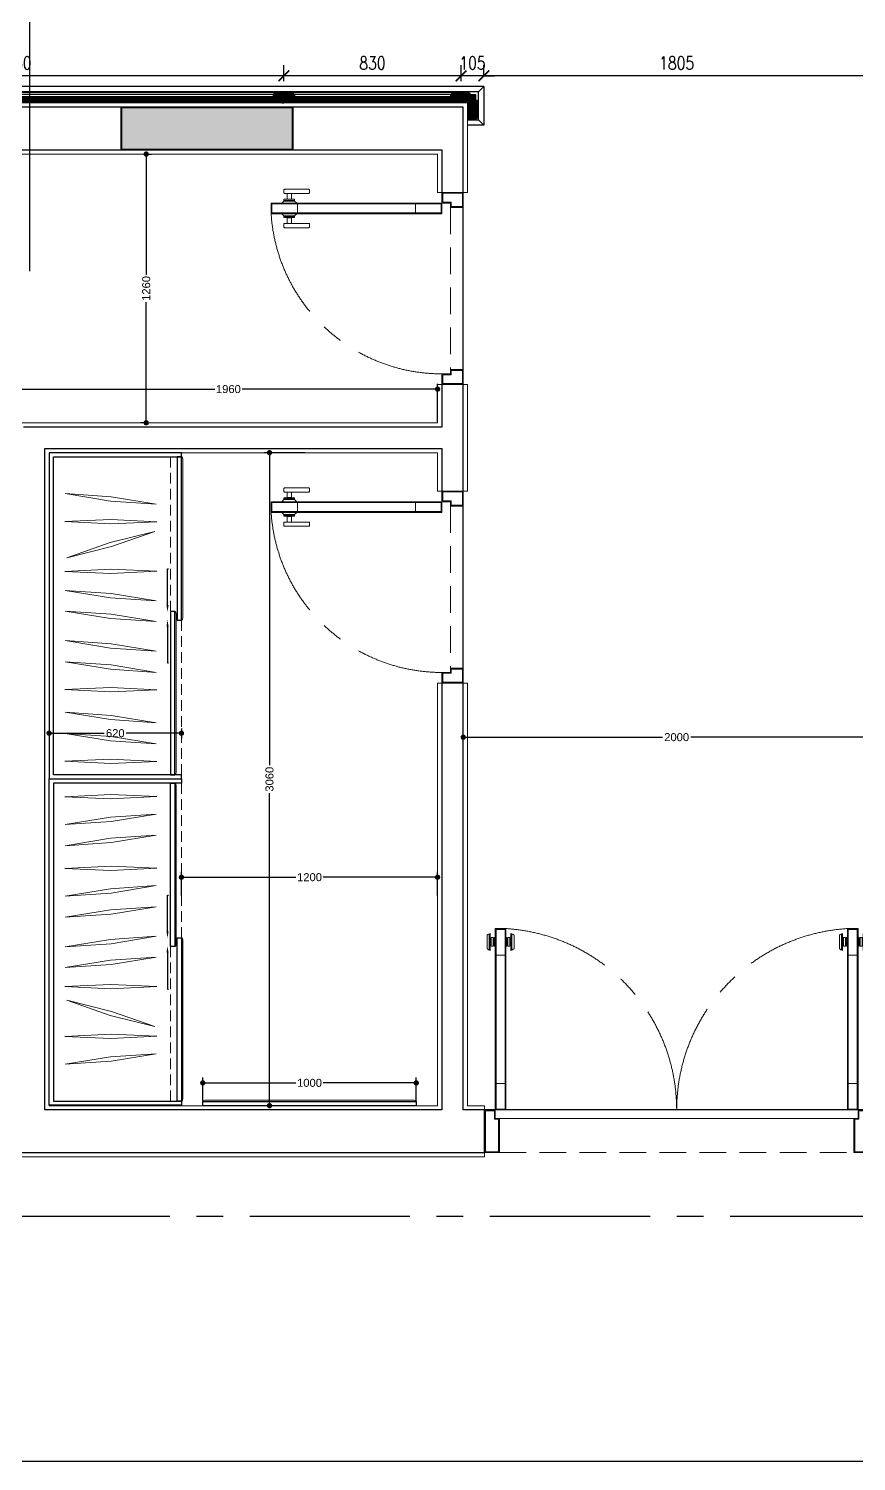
# Model space of a CAD drawing. Header units: inches. Extents: x -12478 to 399182, y -16583 to 525552.
# Drawn here: x 52379 to 56256, y 3 to 6717 of the extents above; entities that cross this region are included whole.
import ezdxf
from ezdxf import colors
from ezdxf.entities.mleader import LeaderData, LeaderLine
from ezdxf.math import Vec2, Vec3

# ---------------------------------------------------------------- set-up
doc = ezdxf.new("R2010")
doc.units = ezdxf.units.IN
doc.header["$LTSCALE"] = 1000
doc.header["$MEASUREMENT"] = 0
for name, pattern in [('ACAD_ISO04W100', [30, 24, -3, 0, -3]), ('CENTER', [2, 1.25, -0.25, 0.25, -0.25]), ('HIDDEN', [0.375, 0.25, -0.125]), ('HIDDEN2', [0.1875, 0.125, -0.0625]), ('XREF-V2-GF_COLS$0$XREF-V-COLS-GF$0$CENTER2', [1.125, 0.75, -0.125, 0.125, -0.125])]:
    doc.linetypes.add(name, pattern=pattern)
for name, color, linetype in [('8', 8, 'Continuous'), ('A-DIM', 9, 'Continuous'), ('A-WALL', 7, 'Continuous'), ('Layer1', 1, 'Continuous'), ('WOOD 01', 34, 'Continuous')]:
    doc.layers.add(name, color=color, linetype=linetype)
for name, color, linetype, lineweight in [('A-DOOR', 134, 'Continuous', 18), ('A-WALL-TILE', 8, 'Continuous', 9), ('Built-in', 253, 'HIDDEN', 0), ('CQ Furniture', 190, 'Continuous', 0), ('Glass-Mirror', 4, 'Continuous', 0), ('Sanitaire', 253, 'Continuous', 0), ('Wood treillis', 111, 'Continuous', 0), ('WOOD-HID', 8, 'HIDDEN', 18), ('XREF-V2-GF_COLS$0$A-COLS', 5, 'Continuous', 40), ('XREF-V2-GF_COLS$0$A-COLS-PATT', 252, 'Continuous', 20)]:
    doc.layers.add(name, color=color, linetype=linetype, lineweight=lineweight)
doc.layers.add('Stone-GRG', color=7, linetype='Continuous', lineweight=0, true_color=0xfff2cc)
doc.styles.get("Standard").update_dxf_attribs({"font": 'arial.ttf'})
doc.styles.add('ZZ-Dim All', font='romans.shx', dxfattribs={"width": 0.8})
doc.dimstyles.new('chester 25', dxfattribs={"dimscale": 0.25, "dimtxt": 150, "dimasz": 100, "dimexe": 100, "dimexo": 20, "dimgap": 40, "dimtad": 0, "dimdec": 0, "dimzin": 0, "dimdsep": 46, "dimtxsty": 'Standard', "dimblk": 'DOT', "dimcen": 100, "dimclrd": 1, "dimclre": 1, "dimclrt": 3, "dimadec": 0, "dimazin": 0, "dimtfac": 1, "dimtdec": 0, "dimtofl": 0, "dimtmove": 0, "dimatfit": 3, "dimfxl": 1, "dimtolj": 1, "dimtzin": 0, "dimlwd": -1, "dimarcsym": 0})
doc.dimstyles.new('DIM-100', dxfattribs={"dimscale": 50, "dimtxt": 1.25, "dimasz": 1, "dimexe": 1, "dimexo": 1, "dimgap": 0.6, "dimtad": 1, "dimdec": 0, "dimrnd": 5, "dimdsep": 46, "dimtxsty": 'ZZ-Dim All', "dimblk1": 'ARCHTICK', "dimblk2": 'ARCHTICK', "dimsah": 1, "dimcen": 1, "dimdle": 1, "dimclrd": 256, "dimclre": 8, "dimclrt": 256, "dimazin": 2, "dimtfac": 1, "dimtdec": 0, "dimtix": 1, "dimtmove": 2, "dimatfit": 2, "dimfxl": 0.1, "dimtolj": 1, "dimtzin": 0, "dimlwd": -1, "dimlwe": -1, "dimarcsym": 0})

# ---------------------------------------------------------------- blocks, each defined once
blk = doc.blocks.new('*U117')
for p, q in [((-873, 1027.5), (-873, 947.5)), ((-869, 1007.5), (-859, 1007.5)), ((-869, 1007.5), (-869, 967.5)), ((-859, 1007.5), (-859, 967.5)), ((-855, 1007.5), (-850, 1007.5)), ((-855, 1007.5), (-855, 967.5)), ((-800, 1050), (-850, 1050)), ((-850, 1050), (-800, 1050)), ((-850, 200), (-850, 1050)), ((-804, 1046), (-846, 1046)), ((-846, 204), (-846, 1046)), ((-804, 1046), (-804, 204)), ((-800, 1050), (-800, 200)), ((-795, 1007.5), (-800, 1007.5)), ((-795, 1007.5), (-795, 967.5)), ((-781, 1007.5), (-791, 1007.5)), ((-791, 1007.5), (-791, 967.5)), ((-781, 1007.5), (-781, 967.5)), ((-777, 1027.5), (-777, 947.5)), ((777, 1027.5), (777, 947.5)), ((781, 1007.5), (781, 967.5)), ((781, 1007.5), (791, 1007.5)), ((791, 1007.5), (791, 967.5)), ((795, 1007.5), (795, 967.5)), ((795, 1007.5), (800, 1007.5)), ((800, 1050), (800, 200)), ((850, 1050), (800, 1050)), ((800, 1050), (850, 1050)), ((804, 1046), (804, 204)), ((804, 1046), (846, 1046)), ((846, 204), (846, 1046)), ((850, 200), (850, 1050)), ((855, 1007.5), (850, 1007.5)), ((855, 1007.5), (855, 967.5)), ((869, 1007.5), (859, 1007.5)), ((859, 1007.5), (859, 967.5)), ((869, 1007.5), (869, 967.5)), ((873, 1027.5), (873, 947.5)), ((-869, 967.5), (-859, 967.5)), ((-855, 967.5), (-850, 967.5)), ((-795, 967.5), (-800, 967.5)), ((-781, 967.5), (-791, 967.5)), ((781, 967.5), (791, 967.5)), ((795, 967.5), (800, 967.5)), ((855, 967.5), (850, 967.5)), ((869, 967.5), (859, 967.5)), ((-804, 926), (-846, 926)), ((804, 926), (846, 926)), ((-800, 200), (-850, 200)), ((800, 200), (850, 200))]:
    blk.add_line(p, q)
at = {"color": 253, "linetype": 'HIDDEN2'}
for p, q in [((-830, 160), (830, 160)), ((830, 0), (-830, 0))]:
    blk.add_line(p, q, dxfattribs=at)
for points in [[(-888, 1019.5), (-888, 955.5)], [(-878, 1025.7), (-878, 949.3)], [(-772, 1025.7), (-772, 949.3)], [(-762, 1019.5), (-762, 955.5)], [(762, 1019.5), (762, 955.5)], [(772, 1025.7), (772, 949.3)], [(878, 1025.7), (878, 949.3)], [(888, 1019.5), (888, 955.5)]]:
    blk.add_lwpolyline(points)
for points in [[(-873, 1027.5), (-873, 947.5, -2.191511)], [(-777, 1027.5), (-777, 947.5, 2.191511)], [(777, 1027.5), (777, 947.5, -2.191511)], [(873, 1027.5), (873, 947.5, 2.191511)]]:
    blk.add_lwpolyline(points, format="xyb")
at = {"flags": 128}
for points in [[(-846, 926), (-804, 926), (-804, 1046), (-846, 1046)], [(846, 926), (804, 926), (804, 1046), (846, 1046)], [(-846, 204), (-804, 204), (-804, 324), (-846, 324)], [(846, 204), (804, 204), (804, 324), (846, 324)]]:
    blk.add_lwpolyline(points, close=True, dxfattribs=at)
for points in [[(-900, 200), (-850, 200), (-850, 160), (-830, 160), (-830, 0), (-900, 0)], [(-896, 196), (-854, 196), (-854, 156), (-834, 156), (-834, 4), (-896, 4)], [(900, 200), (850, 200), (850, 160), (830, 160), (830, 0), (900, 0)], [(896, 196), (854, 196), (854, 156), (834, 156), (834, 4), (896, 4)]]:
    blk.add_lwpolyline(points, close=True)
for centre, start, end in [((-861.3, 987.5), 106.2602, 129.79182), ((-788.7, 987.5), 50.20818, 73.7398), ((788.7, 987.5), 106.2602, 129.79182), ((861.3, 987.5), 50.20818, 73.7398), ((-861.3, 987.5), 230.20818, 253.7398), ((-788.7, 987.5), 286.2602, 309.79182), ((788.7, 987.5), 230.20818, 253.7398), ((861.3, 987.5), 286.2602, 309.79182)]:
    blk.add_arc(centre, 41.7, start, end)
at = {"linetype": 'CENTER', "ltscale": 0.4}
for centre, start, end in [((-852.8, 198.8), 0.07766, 86.45093), ((852.8, 198.8), 93.54907, 179.92234)]:
    blk.add_arc(centre, 852.8, start, end, dxfattribs=at)
blk = doc.blocks.new('*U120')
for p, q in [((350, 1000), (350, 200)), ((400, 1000), (350, 1000)), ((350, 1000), (400, 1000)), ((354, 996), (354, 204)), ((354, 996), (396, 996)), ((396, 204), (396, 996)), ((400, 200), (400, 1000)), ((400, 1000), (400, 1000)), ((354, 876), (396, 876)), ((350, 200), (400, 200))]:
    blk.add_line(p, q)
at = {"color": 253, "linetype": 'HIDDEN2'}
for p, q in [((380, 160), (-380, 160)), ((-380, 100), (380, 100))]:
    blk.add_line(p, q, dxfattribs=at)
for points in [[(350, 950), (350, 880), (340, 890), (340, 940)], [(400, 950), (400, 880), (410, 890), (410, 940)], [(330.7, 925), (305, 925), (305, 905), (330.7, 905)], [(337, 940), (332, 940), (332, 890), (337, 890)], [(413, 940), (418, 940), (418, 890), (413, 890)], [(419.3, 925), (445, 925), (445, 905), (419.3, 905)], [(-450, 200), (-400, 200), (-400, 160), (-380, 160), (-380, 100), (-450, 100)], [(-446, 196), (-404, 196), (-404, 156), (-384, 156), (-384, 104), (-446, 104)], [(450, 200), (400, 200), (400, 160), (380, 160), (380, 100), (450, 100)], [(446, 196), (404, 196), (404, 156), (384, 156), (384, 104), (446, 104)]]:
    blk.add_lwpolyline(points, close=True)
at = {"flags": 128}
for points in [[(396, 876), (354, 876), (354, 996), (396, 996)], [(396, 204), (354, 204), (354, 324), (396, 324)]]:
    blk.add_lwpolyline(points, close=True, dxfattribs=at)
for points in [[(305, 936), (305, 824, -0.414214), (301, 820), (289, 820, -0.414214), (285, 824), (285, 936, -0.414214), (289, 940), (301, 940, -0.414214)], [(445, 936), (445, 824, 0.414214), (449, 820), (461, 820, 0.414214), (465, 824), (465, 936, 0.414214), (461, 940), (449, 940, 0.414214)]]:
    blk.add_lwpolyline(points, format="xyb", close=True)
at = {"linetype": 'CENTER', "ltscale": 0.4}
blk.add_arc((402.3, 199.4), 802.3, 93.7386, 179.9566, dxfattribs=at)
blk = doc.blocks.new('_Dot')
at = {"color": 0, "linetype": 'ByBlock', "lineweight": -2}
blk.add_line((-0.5, 0), (-1, 0), dxfattribs=at)
at = {"color": 0, "linetype": 'ByBlock', "const_width": 0.5}
blk.add_lwpolyline([(-0.25, 0, 1), (0.25, 0, 1)], format="xyb", close=True, dxfattribs=at)
blk = doc.blocks.new('*D398')
at = {"layer": '8', "color": 1, "lineweight": -2, "transparency": 16777216}
for p, q in [((53094.4, 2654.7), (53094.4, 2765.2)), ((54294.4, 2654.7), (54294.4, 2765.2))]:
    blk.add_line(p, q, dxfattribs=at)
at = {"layer": '8', "color": 1, "transparency": 16777216}
for p, q in [((53119.4, 2740.2), (53630.2, 2740.2)), ((54269.4, 2740.2), (53758.6, 2740.2))]:
    blk.add_line(p, q, dxfattribs=at)
at = {"layer": 'Defpoints', "color": 0, "transparency": 16777216}
for p in [(53094.4, 2740.2), (53094.4, 2649.7, 0), (54294.4, 2649.7, 0)]:
    blk.add_point(p, dxfattribs=at)
at = {"layer": '8', "color": 1, "transparency": 16777216, "xscale": 25, "yscale": 25, "zscale": 25, "rotation": 180}
blk.add_blockref('_Dot', (53094.4, 2740.2), dxfattribs=at)
at = {"layer": '8', "color": 1, "transparency": 16777216, "xscale": 25, "yscale": 25, "zscale": 25}
blk.add_blockref('_Dot', (54294.4, 2740.2), dxfattribs=at)
at = {"layer": '8', "color": 3, "transparency": 16777216, "insert": (53694.4, 2740.2), "char_height": 37.5, "attachment_point": 5}
blk.add_mtext('\\A1;1200', dxfattribs=at)
blk = doc.blocks.new('*D409')
at = {"layer": '8', "color": 1, "lineweight": -2, "transparency": 16777216}
for p, q in [((53672.5, 4729.9), (53482, 4729.9)), ((53672.5, 1669.5), (53482, 1669.5))]:
    blk.add_line(p, q, dxfattribs=at)
at = {"layer": '8', "color": 1, "transparency": 16777216}
for p, q in [((53507, 4704.9), (53507, 3265.6)), ((53507, 1694.5), (53507, 3133.8))]:
    blk.add_line(p, q, dxfattribs=at)
at = {"layer": 'Defpoints', "color": 0, "transparency": 16777216}
for p in [(53507, 4729.9), (53677.5, 4729.9, 0), (53677.5, 1669.5, 0)]:
    blk.add_point(p, dxfattribs=at)
at = {"layer": '8', "color": 1, "transparency": 16777216, "xscale": 25, "yscale": 25, "zscale": 25}
for p, rotation in [((53507, 4729.9), 90), ((53507, 1669.5), 270)]:
    blk.add_blockref('_Dot', p, dxfattribs=dict(at, rotation=rotation))
at = {"layer": '8', "color": 3, "transparency": 16777216, "insert": (53507, 3199.7), "char_height": 37.5, "attachment_point": 5, "rotation": 90}
blk.add_mtext('\\A1;3060', dxfattribs=at)
blk = doc.blocks.new('*D410')
at = {"layer": '8', "color": 1, "lineweight": -2, "transparency": 16777216}
for p, q in [((52934.4, 6129.5), (52954.4, 6129.5)), ((52924.4, 4869.9), (52904.4, 4869.9))]:
    blk.add_line(p, q, dxfattribs=at)
at = {"layer": '8', "color": 1, "transparency": 16777216}
for p, q in [((52929.4, 6104.5), (52929.4, 5563.9)), ((52929.4, 4894.9), (52929.4, 5435.5))]:
    blk.add_line(p, q, dxfattribs=at)
at = {"layer": 'Defpoints', "color": 0, "transparency": 16777216}
for p in [(52929.4, 6129.5, 0), (52929.4, 6129.5), (52929.4, 4869.9, 0)]:
    blk.add_point(p, dxfattribs=at)
at = {"layer": '8', "color": 1, "transparency": 16777216, "xscale": 25, "yscale": 25, "zscale": 25}
for p, rotation in [((52929.4, 6129.5), 90), ((52929.4, 4869.9), 270)]:
    blk.add_blockref('_Dot', p, dxfattribs=dict(at, rotation=rotation))
at = {"layer": '8', "color": 3, "transparency": 16777216, "insert": (52929.4, 5499.7), "char_height": 37.5, "attachment_point": 5, "rotation": 90}
blk.add_mtext('\\A1;1260', dxfattribs=at)
blk = doc.blocks.new('*D413')
at = {"layer": '8', "color": 1, "lineweight": -2, "transparency": 16777216}
for p, q in [((52334.4, 4874.9), (52334.4, 5052.9)), ((54294.4, 4874.9), (54294.4, 5052.9))]:
    blk.add_line(p, q, dxfattribs=at)
at = {"layer": '8', "color": 1, "transparency": 16777216}
for p, q in [((52359.4, 5027.9), (53250.3, 5027.9)), ((54269.4, 5027.9), (53378.6, 5027.9))]:
    blk.add_line(p, q, dxfattribs=at)
at = {"layer": 'Defpoints', "color": 0, "transparency": 16777216}
for p in [(54294.4, 5027.9), (52334.4, 4869.9, 0), (54294.4, 4869.9, 0)]:
    blk.add_point(p, dxfattribs=at)
at = {"layer": '8', "color": 1, "transparency": 16777216, "xscale": 25, "yscale": 25, "zscale": 25, "rotation": 180}
blk.add_blockref('_Dot', (52334.4, 5027.9), dxfattribs=at)
at = {"layer": '8', "color": 1, "transparency": 16777216, "xscale": 25, "yscale": 25, "zscale": 25}
blk.add_blockref('_Dot', (54294.4, 5027.9), dxfattribs=at)
at = {"layer": '8', "color": 3, "transparency": 16777216, "insert": (53314.4, 5027.9), "char_height": 37.5, "attachment_point": 5}
blk.add_mtext('\\A1;1960', dxfattribs=at)
blk = doc.blocks.new('*D399')
at = {"layer": '8', "color": 1, "lineweight": -2, "transparency": 16777216}
for p, q in [((54414.4, 3401.3), (54414.4, 3421.4)), ((56414.3, 3401.4), (56414.3, 3421.4))]:
    blk.add_line(p, q, dxfattribs=at)
at = {"layer": '8', "color": 1, "transparency": 16777216}
for p, q in [((54439.4, 3396.4), (55348.1, 3396.4)), ((56389.3, 3396.4), (55480.6, 3396.4))]:
    blk.add_line(p, q, dxfattribs=at)
at = {"layer": 'Defpoints', "color": 0, "transparency": 16777216}
for p in [(54414.4, 3396.3, 0), (56414.3, 3396.4, 0), (56414.3, 3396.4)]:
    blk.add_point(p, dxfattribs=at)
at = {"layer": '8', "color": 1, "transparency": 16777216, "xscale": 25, "yscale": 25, "zscale": 25, "rotation": 180}
blk.add_blockref('_Dot', (54414.4, 3396.4), dxfattribs=at)
at = {"layer": '8', "color": 1, "transparency": 16777216, "xscale": 25, "yscale": 25, "zscale": 25}
blk.add_blockref('_Dot', (56414.3, 3396.4), dxfattribs=at)
at = {"layer": '8', "color": 3, "transparency": 16777216, "insert": (55414.4, 3396.4), "char_height": 37.5, "attachment_point": 5}
blk.add_mtext('\\A1;2000', dxfattribs=at)
blk = doc.blocks.new('*D414')
at = {"layer": '8', "color": 1, "lineweight": -2, "transparency": 16777216}
for p, q in [((53194.4, 1694.5), (53194.4, 1801.3)), ((54194.4, 1694.5), (54194.4, 1801.3))]:
    blk.add_line(p, q, dxfattribs=at)
at = {"layer": '8', "color": 1, "transparency": 16777216}
for p, q in [((53219.4, 1776.3), (53630.2, 1776.3)), ((54169.4, 1776.3), (53758.6, 1776.3))]:
    blk.add_line(p, q, dxfattribs=at)
at = {"layer": 'Defpoints', "color": 0, "transparency": 16777216}
for p in [(53194.4, 1776.3), (53194.4, 1689.5, 0), (54194.4, 1689.5, 0)]:
    blk.add_point(p, dxfattribs=at)
at = {"layer": '8', "color": 1, "transparency": 16777216, "xscale": 25, "yscale": 25, "zscale": 25, "rotation": 180}
blk.add_blockref('_Dot', (53194.4, 1776.3), dxfattribs=at)
at = {"layer": '8', "color": 1, "transparency": 16777216, "xscale": 25, "yscale": 25, "zscale": 25}
blk.add_blockref('_Dot', (54194.4, 1776.3), dxfattribs=at)
at = {"layer": '8', "color": 3, "transparency": 16777216, "insert": (53694.4, 1776.3), "char_height": 37.5, "attachment_point": 5}
blk.add_mtext('\\A1;1000', dxfattribs=at)
blk = doc.blocks.new('*D415')
at = {"layer": '8', "color": 1, "lineweight": -2, "transparency": 16777216}
for p, q in [((52474.4, 3437.4), (52474.4, 3390.1)), ((53094.4, 3437.4), (53094.4, 3390.1))]:
    blk.add_line(p, q, dxfattribs=at)
at = {"layer": '8', "color": 1, "transparency": 16777216}
for p, q in [((52499.4, 3415.1), (52732.9, 3415.1)), ((53069.4, 3415.1), (52835.9, 3415.1))]:
    blk.add_line(p, q, dxfattribs=at)
at = {"layer": 'Defpoints', "color": 0, "transparency": 16777216}
for p in [(52474.4, 3442.4, 0), (53094.4, 3442.4, 0), (53094.4, 3415.1)]:
    blk.add_point(p, dxfattribs=at)
at = {"layer": '8', "color": 1, "transparency": 16777216, "xscale": 25, "yscale": 25, "zscale": 25, "rotation": 180}
blk.add_blockref('_Dot', (52474.4, 3415.1), dxfattribs=at)
at = {"layer": '8', "color": 1, "transparency": 16777216, "xscale": 25, "yscale": 25, "zscale": 25}
blk.add_blockref('_Dot', (53094.4, 3415.1), dxfattribs=at)
at = {"layer": '8', "color": 3, "transparency": 16777216, "insert": (52784.4, 3415.1), "char_height": 37.5, "attachment_point": 5}
blk.add_mtext('\\A1;620', dxfattribs=at)
blk = doc.blocks.new('A$Caa2408ac')
at = {"layer": 'Wood treillis', "color": 0, "lineweight": -2}
for p, q in [((5, 151.1), (0, 151.1)), ((0, 151.1), (0, 141.1)), ((0, 141.1), (40, 141.1)), ((87.5, 163.6), (12.5, 163.6)), ((12.5, 163.6), (12.5, 158.6)), ((40, 141.1), (40, 111.9)), ((87.5, 158.6), (87.5, 163.6)), ((100, 151.1), (95, 151.1)), ((119.3, 151.1), (100, 151.1)), ((100, 151.1), (100, 151.1)), ((119.3, 151.1), (119.3, 131.8)), ((40, 111.9), (80.1, 111.9)), ((80.1, 71.8), (80.1, 111.9)), ((109.3, 71.8), (80.1, 71.8)), ((109.3, 31.8), (109.3, 71.8)), ((119.3, 131.8), (119.3, 131.8)), ((119.3, 131.8), (119.3, 126.8)), ((126.8, 119.3), (131.8, 119.3)), ((131.8, 119.3), (131.8, 44.3)), ((119.3, 31.8), (109.3, 31.8)), ((119.3, 36.8), (119.3, 31.8)), ((131.8, 44.3), (126.8, 44.3))]:
    blk.add_line(p, q, dxfattribs=at)
for centre, start, end in [((12.5, 151.1), 90, 180), ((87.5, 151.1), 360, 90), ((119.3, 119.3), 360, 90), ((119.3, 44.3), 270, 0)]:
    blk.add_arc(centre, 7.5, start, end, dxfattribs=at)
blk = doc.blocks.new('_ARCHTICK')
at = {"color": 0, "linetype": 'ByBlock', "const_width": 0.15}
blk.add_lwpolyline([(-0.5, -0.5), (0.5, 0.5)], dxfattribs=at)
blk = doc.blocks.new('*D433')
at = {"layer": 'A-DIM', "color": 8, "linetype": 'HIDDEN2', "transparency": 16777216}
for p, q in [((54511.1, 6496.2), (54511.1, 6546.1)), ((56317.7, 6496.2), (56317.7, 6546.1))]:
    blk.add_line(p, q, dxfattribs=at)
at = {"layer": 'A-DIM', "transparency": 16777216}
blk.add_line((56367.7, 6496.1), (54461.1, 6496.1), dxfattribs=at)
at = {"layer": 'Defpoints', "color": 0, "transparency": 16777216}
for p in [(54511.1, 6496.1), (54511.1, 6446.2), (56317.7, 6446.2)]:
    blk.add_point(p, dxfattribs=at)
at = {"layer": 'A-DIM', "transparency": 16777216, "xscale": 50, "yscale": 50, "zscale": 50, "rotation": 180}
blk.add_blockref('_ARCHTICK', (54511.1, 6496.1), dxfattribs=at)
at = {"layer": 'A-DIM', "transparency": 16777216, "xscale": 50, "yscale": 50, "zscale": 50}
blk.add_blockref('_ARCHTICK', (56317.7, 6496.1), dxfattribs=at)
at = {"layer": 'A-DIM', "color": 3, "transparency": 16777216, "insert": (55414.4, 6556.1), "char_height": 60, "attachment_point": 5, "style": 'ZZ-Dim All'}
blk.add_mtext('\\A1;1805', dxfattribs=at)
blk = doc.blocks.new('*D434')
at = {"layer": 'A-DIM', "color": 8, "linetype": 'HIDDEN2', "transparency": 16777216}
for p, q in [((54404.2, 6471.2), (54404.2, 6546.1)), ((54511.1, 6496.2), (54511.1, 6546.1))]:
    blk.add_line(p, q, dxfattribs=at)
at = {"layer": 'A-DIM', "transparency": 16777216}
for p, q in [((54404.2, 6496.1), (54354.2, 6496.1)), ((54511.1, 6496.1), (54404.2, 6496.1)), ((54511.1, 6496.1), (54561.1, 6496.1))]:
    blk.add_line(p, q, dxfattribs=at)
at = {"layer": 'Defpoints', "color": 0, "transparency": 16777216}
for p in [(54404.2, 6496.1), (54511.1, 6446.2), (54404.2, 6421.2)]:
    blk.add_point(p, dxfattribs=at)
at = {"layer": 'A-DIM', "transparency": 16777216, "xscale": 50, "yscale": 50, "zscale": 50}
blk.add_blockref('_ARCHTICK', (54404.2, 6496.1), dxfattribs=at)
at = {"layer": 'A-DIM', "transparency": 16777216, "xscale": 50, "yscale": 50, "zscale": 50, "rotation": 180}
blk.add_blockref('_ARCHTICK', (54511.1, 6496.1), dxfattribs=at)
at = {"layer": 'A-DIM', "color": 3, "transparency": 16777216, "insert": (54457.7, 6556.1), "char_height": 60, "attachment_point": 5, "style": 'ZZ-Dim All'}
blk.add_mtext('\\A1;105', dxfattribs=at)
blk = doc.blocks.new('*D435')
at = {"layer": 'A-DIM', "color": 8, "linetype": 'HIDDEN2', "transparency": 16777216}
for p, q in [((53574.2, 6471.2), (53574.2, 6546.1)), ((54404.2, 6471.2), (54404.2, 6546.1))]:
    blk.add_line(p, q, dxfattribs=at)
at = {"layer": 'A-DIM', "transparency": 16777216}
blk.add_line((54454.2, 6496.1), (53524.2, 6496.1), dxfattribs=at)
at = {"layer": 'Defpoints', "color": 0, "transparency": 16777216}
for p in [(53574.2, 6496.1), (53574.2, 6421.2, 0), (54404.2, 6421.2)]:
    blk.add_point(p, dxfattribs=at)
at = {"layer": 'A-DIM', "transparency": 16777216, "xscale": 50, "yscale": 50, "zscale": 50, "rotation": 180}
blk.add_blockref('_ARCHTICK', (53574.2, 6496.1), dxfattribs=at)
at = {"layer": 'A-DIM', "transparency": 16777216, "xscale": 50, "yscale": 50, "zscale": 50}
blk.add_blockref('_ARCHTICK', (54404.2, 6496.1), dxfattribs=at)
at = {"layer": 'A-DIM', "color": 3, "transparency": 16777216, "insert": (53989.2, 6556.1), "char_height": 60, "attachment_point": 5, "style": 'ZZ-Dim All'}
blk.add_mtext('\\A1;830', dxfattribs=at)
blk = doc.blocks.new('*D436')
at = {"layer": 'A-DIM', "color": 8, "linetype": 'HIDDEN2', "transparency": 16777216}
for p, q in [((51045.9, 6471.2), (51045.9, 6546.1)), ((53574.2, 6471.2), (53574.2, 6546.1))]:
    blk.add_line(p, q, dxfattribs=at)
at = {"layer": 'A-DIM', "transparency": 16777216}
blk.add_line((53624.2, 6496.1), (50995.9, 6496.1), dxfattribs=at)
at = {"layer": 'Defpoints', "color": 0, "transparency": 16777216}
for p in [(51045.9, 6496.1), (51045.9, 6421.2), (53574.2, 6421.2, 0)]:
    blk.add_point(p, dxfattribs=at)
at = {"layer": 'A-DIM', "transparency": 16777216, "xscale": 50, "yscale": 50, "zscale": 50, "rotation": 180}
blk.add_blockref('_ARCHTICK', (51045.9, 6496.1), dxfattribs=at)
at = {"layer": 'A-DIM', "transparency": 16777216, "xscale": 50, "yscale": 50, "zscale": 50}
blk.add_blockref('_ARCHTICK', (53574.2, 6496.1), dxfattribs=at)
at = {"layer": 'A-DIM', "color": 3, "transparency": 16777216, "insert": (52310.1, 6556.1), "char_height": 60, "attachment_point": 5, "style": 'ZZ-Dim All'}
blk.add_mtext('\\A1;2530', dxfattribs=at)

msp = doc.modelspace()

# ---------------------------------------------------------------- hatches: boundary and pattern name
at = {"layer": 'Stone-GRG'}
h = msp.add_hatch(dxfattribs=at)
h.set_pattern_fill('ANSI31', color=253, scale=20)
h.set_pattern_definition([(45, (46791.7163, 0), (-1.76776695, 1.76776695), [])])
h.paths.add_polyline_path([(50141.1, 6679.8), (50136.1, 6679.8, 0.414214), (50128.6, 6687.3), (50128.6, 6692.3), (50128.6, 6704.8), (50123.6, 6704.8, 0.414214), (50116.1, 6712.3), (50116.1, 6717.3), (50089.3, 6717.3), (50089.3, 6636), (50118.6, 6636), (50118.6, 6592.3), (50128.6, 6592.3), (50128.6, 6597.3, 0.414214), (50136.1, 6604.8), (50141.1, 6604.8)])
h.paths.add_polyline_path([(50118.6, 6592.3), (50118.6, 6592.3), (50118.6, 6636), (50089.3, 6636), (50089.3, 6506), (50118.6, 6506)])
h.paths.add_polyline_path([(50128.6, 6446), (50128.6, 6451, 0.414214), (50136.1, 6458.5), (50141.1, 6458.5), (50141.1, 6533.5), (50136.1, 6533.5, 0.414214), (50128.6, 6541), (50128.6, 6546), (50118.6, 6546), (50118.6, 6506), (50089.3, 6506), (50089.4, 6369.5), (50225.9, 6369.5), (50225.9, 6398.7), (50265.9, 6398.7), (50265.9, 6408.7), (50260.9, 6408.7, 0.414214), (50253.4, 6416.2), (50253.4, 6421.2), (50178.4, 6421.2), (50178.4, 6416.2, 0.414214), (50170.9, 6408.7), (50165.9, 6408.7), (50128.6, 6408.7)])
h.paths.add_polyline_path([(51035.9, 6398.7), (50995.9, 6398.7), (50265.9, 6398.7), (50265.9, 6398.7), (50225.9, 6398.7), (50225.9, 6369.5), (51035.9, 6369.5)])
h.paths.add_polyline_path([(51083.4, 6416.2), (51083.4, 6421.2), (51008.4, 6421.2), (51008.4, 6416.2, 0.414214), (51000.9, 6408.7), (50995.9, 6408.7), (50995.9, 6398.7), (51035.9, 6398.7), (51035.9, 6369.5), (51055.9, 6369.5), (51055.9, 6398.7), (51095.9, 6398.7), (51095.9, 6408.7), (51090.9, 6408.7, 0.414214)])
h.paths.add_polyline_path([(53524.2, 6398.7), (51095.9, 6398.7), (51095.9, 6398.7), (51055.9, 6398.7), (51055.9, 6369.5), (53564.2, 6369.5), (53564.2, 6398.7)], flags=16)
h.paths.add_polyline_path([(53611.7, 6416.2), (53611.7, 6421.2), (53574.2, 6421.2), (51008.4, 6421.2), (51008.4, 6416.2, 0.414214), (51000.9, 6408.7), (50995.9, 6408.7), (50995.9, 6398.7), (51035.9, 6398.7), (51035.9, 6369.5), (53584.2, 6369.5), (53584.2, 6398.7), (53624.2, 6398.7), (53624.2, 6408.7), (53619.2, 6408.7, 0.414214)])
h.paths.add_polyline_path([(53564.2, 6398.7), (53564.2, 6369.5), (51055.9, 6369.5), (51055.9, 6398.7)], flags=16)
h.paths.add_polyline_path([(54394.2, 6398.7), (54354.2, 6398.7), (53584.2, 6398.7), (53584.2, 6369.5), (54394.2, 6369.5)])
h.paths.add_polyline_path([(53536.7, 6416.2), (53536.7, 6421.2), (51083.4, 6421.2), (51083.4, 6416.2, -0.414214), (51090.9, 6408.7), (51095.9, 6408.7), (51095.9, 6398.7), (53524.2, 6398.7), (53524.2, 6408.7), (53529.2, 6408.7, -0.414214)])
h.paths.add_polyline_path([(54473.6, 6408.7), (54454.2, 6408.7), (54449.2, 6408.7, 0.414214), (54441.7, 6416.2), (54441.7, 6421.2), (54366.7, 6421.2), (54366.7, 6416.2, 0.414214), (54359.2, 6408.7), (54354.2, 6408.7), (54354.2, 6398.7), (54394.2, 6398.7), (54394.2, 6369.5), (54434.3, 6369.5), (54434.3, 6349.5), (54486.1, 6349.5), (54486.1, 6376.9), (54481.1, 6376.9, 0.414214), (54473.6, 6384.4), (54473.6, 6389.4)])
h.paths.add_polyline_path([(54486.1, 6349.5), (54434.3, 6349.5), (54434.3, 6329.4), (54463.6, 6329.4), (54463.6, 6289.4), (54473.6, 6289.4), (54473.6, 6294.4, 0.414214), (54481.1, 6301.9), (54486.1, 6301.9)])
h = msp.add_hatch(dxfattribs=at)
h.set_pattern_fill('ANSI31', color=253, scale=20)
h.paths.add_polyline_path([(54434.4, 6329.4), (54463.6, 6329.4), (54463.6, 6289.4), (54434.4, 6289.4)])
at = {"layer": 'XREF-V2-GF_COLS$0$A-COLS-PATT'}
msp.add_hatch(color=256, dxfattribs=at).paths.add_polyline_path([(53614.3, 6349.5), (53614.3, 6149.5), (52814.3, 6149.5), (52814.3, 6349.5)])

# ---------------------------------------------------------------- linework, layer by layer
at = {"layer": '8'}
for p, q in [((54511.1, 6446.2, 0), (50166.1, 6446.2, 0)), ((54486.1, 6421.2, 0), (54511.1, 6446.2, 0)), ((54511.1, 6446.2, 0), (54511.1, 6264.4, 0)), ((54486.1, 6421.2, 0), (50141.1, 6421.2, 0)), ((54486.1, 6289.4, 0), (54486.1, 6421.2, 0)), ((54434.4, 6289.4, 0), (54486.1, 6289.4, 0)), ((54511.1, 6264.4, 0), (54434.4, 6264.4, 0)), ((54486.1, 6289.4, 0), (54511.1, 6264.4, 0))]:
    msp.add_line(p, q, dxfattribs=at)
at = {"layer": '8', "color": 1}
msp.add_line((52494.5, 6149.5, 0), (52494.6, 6149.5, 0), dxfattribs=at)
msp.add_lwpolyline([(46772.5, 14341.6), (65403.2, 14341.6), (65403.2, 2.5), (46772.5, 2.5)], close=True, dxfattribs=at)
at = {"layer": '8', "color": 1, "elevation": 0}
for points in [[(57289.4, 1649.5), (54414.4, 1649.6), (54414.4, 6349.5), (49889.3, 6349.5), (49889.3, 12344.5), (59789.3, 12344.5), (59789.3, 6349.5), (56414.3, 6349.5), (56414.3, 3040.9), (57289.4, 3040.9), (57289.4, 1649.5)], [(54434.3, 6369.5), (50089.3, 6369.5)]]:
    msp.add_lwpolyline(points, dxfattribs=at)
at = {"layer": 'A-WALL'}
for p, q in [((49889.3, 6149.5, 0), (52814.3, 6150, 0)), ((54314.4, 1649.5, 0), (52474.4, 1649.5, 0))]:
    msp.add_line(p, q, dxfattribs=at)
at = {"layer": 'A-WALL', "elevation": 0}
for points in [[(49889.3, 6149.5), (54314.3, 6149.5), (54314.4, 5949.5), (54414.4, 5949.5), (54414.3, 6149.5), (54414.3, 6149.5), (54414.3, 6349.5), (50889.3, 6349.5)], [(48898.9, 1151.2), (49197.1, 1449.5), (54514.4, 1449.5), (54514.4, 1649.5), (54414.4, 1649.5), (54414.4, 3649.9), (54314.4, 3649.9), (54314.4, 1649.5), (52454.4, 1649.5), (52454.4, 4749.9), (54314.3, 4749.9), (54314.3, 4549.9), (54414.3, 4549.9), (54414.3, 4549.9), (54414.4, 5049.5), (54414.4, 5049.5)], [(54414.4, 5049.5), (54314.4, 5049.5), (54314.4, 4849.9), (52354.4, 4849.9)]]:
    msp.add_lwpolyline(points, dxfattribs=at)
at = {"layer": 'A-WALL-TILE', "lineweight": 0, "elevation": 0}
for points in [[(49909.3, 6129.5), (54294.3, 6129.5), (54294.4, 5949.5), (54434.4, 5949.5), (54434.3, 6147.2), (54434.3, 6369.5), (50889.3, 6369.5)], [(49205.4, 1429.5), (54514.4, 1429.5), (54514.4, 1669.5), (54434.4, 1669.5), (54434.4, 3649.9), (54294.4, 3649.9), (54294.4, 1669.5), (52474.4, 1669.5), (52474.4, 4729.9), (54294.3, 4729.9), (54294.4, 4549.9), (54434.4, 4549.9), (54434.4, 5049.5), (54294.4, 5049.5), (54294.4, 4869.9), (52334.4, 4869.9)]]:
    msp.add_lwpolyline(points, dxfattribs=at)
at = {"layer": 'CQ Furniture', "lineweight": 0, "elevation": 0}
for points in [[(52549.8, 4538), (52762, 4503.3), (52976.7, 4488.4), (52764.5, 4523.1), (52549.8, 4538)], [(52548.6, 4407.9), (52763.4, 4397.2), (52978.4, 4406.5), (52763.6, 4417.2), (52548.6, 4407.9)], [(52558.1, 4237.6), (52766.7, 4289.9), (52969.7, 4361.3), (52761.1, 4309.1), (52558.1, 4237.6)], [(52548.6, 4173.8), (52763.4, 4163.8), (52978.4, 4173.9), (52763.6, 4183.8), (52548.6, 4173.8)], [(52549.8, 4084.8), (52762, 4050.1), (52976.7, 4035.3), (52764.5, 4070), (52549.8, 4084.8)], [(52549.8, 3987.6), (52762, 3952.9), (52976.7, 3938.1), (52764.5, 3972.8), (52549.8, 3987.6)], [(52549.8, 3849), (52762, 3814.3), (52976.7, 3799.4), (52764.5, 3834.1), (52549.8, 3849)], [(52549.8, 3749.9), (52762, 3715.2), (52976.7, 3700.4), (52764.5, 3735.1), (52549.8, 3749.9)], [(52548.6, 3619.8), (52763.4, 3609.1), (52978.4, 3618.4), (52763.6, 3629.1), (52548.6, 3619.8)], [(52549.8, 3513.5), (52762, 3478.8), (52976.7, 3464), (52764.5, 3498.7), (52549.8, 3513.5)], [(52549.8, 3414.5), (52762, 3379.8), (52976.7, 3364.9), (52764.5, 3399.6), (52549.8, 3414.5)], [(52548.6, 3284.4), (52763.4, 3273.7), (52978.4, 3283), (52763.6, 3293.7), (52548.6, 3284.4)], [(52548.6, 3117), (52763.4, 3127.6), (52978.4, 3118.3), (52763.6, 3107.6), (52548.6, 3117)], [(52549.8, 2986.8), (52762, 3021.5), (52976.7, 3036.4), (52764.5, 3001.7), (52549.8, 2986.8)], [(52549.8, 2887.8), (52762, 2922.5), (52976.7, 2937.3), (52764.5, 2902.6), (52549.8, 2887.8)], [(52548.6, 2781.5), (52763.4, 2792.2), (52978.4, 2782.9), (52763.6, 2772.2), (52548.6, 2781.5)], [(52549.8, 2651.4), (52762, 2686.1), (52976.7, 2701), (52764.5, 2666.2), (52549.8, 2651.4)], [(52549.8, 2552.4), (52762, 2587.1), (52976.7, 2601.9), (52764.5, 2567.2), (52549.8, 2552.4)], [(52549.8, 2413.7), (52762, 2448.4), (52976.7, 2463.3), (52764.5, 2428.6), (52549.8, 2413.7)], [(52549.8, 2316.5), (52762, 2351.2), (52976.7, 2366.1), (52764.5, 2331.4), (52549.8, 2316.5)], [(52548.6, 2227.6), (52763.4, 2237.5), (52978.4, 2227.5), (52763.6, 2217.5), (52548.6, 2227.6)], [(52558.1, 2163.7), (52766.7, 2111.4), (52969.7, 2040), (52761.1, 2092.2), (52558.1, 2163.7)], [(52548.6, 1993.5), (52763.4, 2004.1), (52978.4, 1994.8), (52763.6, 1984.1), (52548.6, 1993.5)], [(52549.8, 1863.3), (52762, 1898), (52976.7, 1912.9), (52764.5, 1878.2), (52549.8, 1863.3)]]:
    msp.add_lwpolyline(points, dxfattribs=at)
at = {"layer": 'Defpoints', "linetype": 'XREF-V2-GF_COLS$0$XREF-V-COLS-GF$0$CENTER2'}
msp.add_line((47789.6, 1151.2), (65183.1, 1151.2), dxfattribs=at)
at = {"layer": 'Glass-Mirror', "lineweight": 0, "elevation": 0}
for points in [[(53100.4, 4699.9), (53100.4, 3955.3), (53097.4, 3945.3), (53094.4, 3945.3), (53094.4, 4709.9), (53097.4, 4709.9)], [(53069.9, 3975.3), (53069.9, 3230.7), (53066.9, 3220.7), (53063.9, 3220.7), (53063.9, 3985.3), (53066.9, 3985.3)], [(53069.9, 2426), (53069.9, 3170.7), (53066.9, 3180.7), (53063.9, 3180.7), (53063.9, 2416), (53066.9, 2416)], [(53100.4, 1701.4), (53100.4, 2446), (53097.4, 2456), (53094.4, 2456), (53094.4, 1691.4), (53097.4, 1691.4)], [(53204.4, 1695.5), (54184.4, 1695.5), (54194.4, 1692.5), (54194.4, 1689.5), (53194.4, 1689.5), (53194.4, 1692.5)]]:
    msp.add_lwpolyline(points, close=True, dxfattribs=at)
at = {"layer": 'Layer1', "linetype": 'ACAD_ISO04W100', "ltscale": 10}
msp.add_line((52383.5, 5580.4), (52383.5, 13462.6), dxfattribs=at)
at = {"layer": 'Sanitaire', "color": 1}
msp.add_line((54584.4, 1609.5, 0), (56244.4, 1609.5, 0), dxfattribs=at)
at = {"layer": 'WOOD 01', "elevation": 0}
for points in [[(52494.4, 4709.9), (53094.4, 4709.9), (53094.4, 4729.9), (52474.4, 4729.9), (52474.4, 3200.7), (53094.4, 3200.7), (53094.4, 3220.7), (52494.4, 3220.7), (52494.4, 4709.9)], [(52494.4, 1691.4), (53094.4, 1691.4), (53094.4, 1671.4), (52474.4, 1671.4), (52474.4, 3200.7), (53094.4, 3200.7), (53094.4, 3180.7), (52494.4, 3180.7), (52494.4, 1691.4)]]:
    msp.add_lwpolyline(points, dxfattribs=at)
for points in [[(53094.4, 4709.9), (53074.4, 4709.9), (53074.4, 3945.3), (53094.4, 3945.3)], [(53063.9, 3985.3), (53043.9, 3985.3), (53043.9, 3220.7), (53063.9, 3220.7)], [(53063.9, 2416), (53043.9, 2416), (53043.9, 3180.7), (53063.9, 3180.7)], [(53094.4, 1691.4), (53074.4, 1691.4), (53074.4, 2456), (53094.4, 2456)], [(53194.4, 1669.5), (53194.4, 1689.5), (54194.4, 1689.5), (54194.4, 1669.5)]]:
    msp.add_lwpolyline(points, close=True, dxfattribs=at)
at = {"layer": 'Wood treillis', "color": 0}
for p, q in [((53536.7, 6416.2, 0), (51083.4, 6416.2, 0)), ((51090.9, 6408.7, 0), (53529.2, 6408.7, 0)), ((54366.7, 6416.2, 0), (53611.7, 6416.2, 0)), ((53619.2, 6408.7, 0), (54359.2, 6408.7, 0))]:
    msp.add_line(p, q, dxfattribs=at)
at = {"layer": 'Wood treillis', "color": 0, "elevation": 0}
for points in [[(51055.9, 6369.5), (53564.2, 6369.5), (53564.2, 6398.7), (51055.9, 6398.7)], [(54394.2, 6369.5), (53584.2, 6369.5), (53584.2, 6398.7), (54394.2, 6398.7)]]:
    msp.add_lwpolyline(points, close=True, dxfattribs=at)
at = {"layer": 'Wood treillis', "color": 0, "lineweight": -2, "elevation": 0}
for points in [[(53574.2, 6421.2), (53536.7, 6421.2), (53536.7, 6416.2, 0.414214), (53529.2, 6408.7), (53524.2, 6408.7), (53524.2, 6398.7), (53564.2, 6398.7), (53564.2, 6369.5), (53574.2, 6369.5)], [(53574.2, 6421.2), (53611.7, 6421.2), (53611.7, 6416.2, -0.414214), (53619.2, 6408.7), (53624.2, 6408.7), (53624.2, 6398.7), (53584.2, 6398.7), (53584.2, 6369.5), (53574.2, 6369.5)]]:
    msp.add_lwpolyline(points, format="xyb", dxfattribs=at)
at = {"layer": 'WOOD-HID', "linetype": 'HIDDEN2', "ltscale": 0.4}
for p, q in [((53043.9, 3985.3, 0), (53043.9, 4709.9, 0)), ((53094.4, 3945.3, 0), (53094.4, 3220.7, 0)), ((53094.4, 2456, 0), (53094.4, 3180.7, 0)), ((53043.9, 2416, 0), (53043.9, 1691.4, 0))]:
    msp.add_line(p, q, dxfattribs=at)
at = {"layer": 'XREF-V2-GF_COLS$0$A-COLS', "elevation": 0}
msp.add_lwpolyline([(53614.3, 6349.5), (53614.3, 6149.5), (52814.3, 6149.5), (52814.3, 6349.5)], close=True, dxfattribs=at)
msp.add_lwpolyline([(53614.3, 6349.5), (53614.3, 6149.5), (52814.3, 6149.5), (52814.3, 6349.5)], close=True, dxfattribs=at)

# ---------------------------------------------------------------- block references
at = {"layer": 'A-DOOR', "rotation": 89.99957671700905}
for p in [(54514.4, 5499.5, 0), (54514.4, 4099.9, 0)]:
    msp.add_blockref('*U120', p, dxfattribs=at)
at = {"layer": 'A-DOOR', "xscale": -1, "rotation": 0.0004232829856221087}
msp.add_blockref('*U117', (55414.4, 1449.5, 0), dxfattribs=at)
at = {"layer": 'Wood treillis', "color": 0}
msp.add_blockref('A$Caa2408ac', (54354.2, 6257.6, 0), dxfattribs=at)

# ---------------------------------------------------------------- dimensions: what is measured, and where the dimension line sits
at = {"layer": '8', "color": 2}
for base, p1, p2, picture, middle in [((52929.4, 6129.5), (52929.4, 4869.9, 0), (52929.4, 6129.5, 0), '*D410', (52929.4, 5499.7)), ((53507, 4729.9), (53677.5, 1669.5, 0), (53677.5, 4729.9, 0), '*D409', (53507, 3199.7))]:
    dim = msp.add_linear_dim(base=base, p1=p1, p2=p2, angle=90, dimstyle='chester 25', dxfattribs=at)
    dim.commit()
    dim.dimension.update_dxf_attribs({"geometry": picture, "text_midpoint": middle})
for base, p1, p2, picture, middle in [((54294.4, 5027.9), (52334.4, 4869.9, 0), (54294.4, 4869.9, 0), '*D413', (53314.4, 5027.9)), ((53094.4, 3415.1), (52474.4, 3442.4, 0), (53094.4, 3442.4, 0), '*D415', (52784.4, 3415.1)), ((56414.3, 3396.4), (54414.4, 3396.3, 0), (56414.3, 3396.4, 0), '*D399', (55414.4, 3396.4)), ((53094.4, 2740.2), (54294.4, 2649.7, 0), (53094.4, 2649.7, 0), '*D398', (53694.4, 2740.2)), ((53194.4, 1776.3), (54194.4, 1689.5, 0), (53194.4, 1689.5, 0), '*D414', (53694.4, 1776.3))]:
    dim = msp.add_linear_dim(base=base, p1=p1, p2=p2, dimstyle='chester 25', dxfattribs=at)
    dim.commit()
    dim.dimension.update_dxf_attribs({"geometry": picture, "text_midpoint": middle})
at = {"layer": 'A-DIM'}
for base, p1, p2, picture, middle in [((51045.9, 6496.1), (53574.2, 6421.2, 0), (51045.9, 6421.2), '*D436', (52310.1, 6556.1)), ((53574.2, 6496.1), (54404.2, 6421.2), (53574.2, 6421.2, 0), '*D435', (53989.2, 6556.1)), ((54404.2, 6496.1), (54511.1, 6446.2), (54404.2, 6421.2), '*D434', (54457.7, 6556.1)), ((54511.1, 6496.1), (56317.7, 6446.2), (54511.1, 6446.2), '*D433', (55414.4, 6556.1))]:
    dim = msp.add_linear_dim(base=base, p1=p1, p2=p2, dimstyle='DIM-100', override={"dimtxt": 1.2, "dimclrt": 3}, dxfattribs=at)
    dim.commit()
    dim.dimension.update_dxf_attribs({"geometry": picture, "text_midpoint": middle})

# ---------------------------------------------------------------- leaders
at = {"layer": 'Built-in', "linetype": 'HIDDEN2', "ltscale": 0.4}
ml = msp.add_multileader_mtext('Standard', dxfattribs=at)
ml.set_content('', color=3)
ml.set_leader_properties(color=1)
ml.build(insert=Vec2(0, 0))
ml.multileader.update_dxf_attribs({"dogleg_length": 5, "arrow_head_size": 30})
ctx = ml.context
ctx.base_point, ctx.char_height, ctx.arrow_head_size, ctx.landing_gap_size, ctx.plane_origin = Vec3(53034.1, 4185.9, 0), 5, 30, 1, Vec3(53029.1, 3985.3, 0)
notes = []
notes.append((ctx, [(0, (1, 1, 0), (53029.1, 4185.9, 0), (1, 0), 5, [(0, [(53029.1, 3985.3, 0)], 0, [])])]))
ctx.mtext.insert, ctx.mtext.flow_direction = Vec3(53035.1, 4188.4, 0), 5
ml = msp.add_multileader_mtext('Standard', dxfattribs=at)
ml.set_content('', color=3)
ml.set_leader_properties(color=1)
ml.build(insert=Vec2(0, 0))
ml.multileader.update_dxf_attribs({"dogleg_length": 5, "arrow_head_size": 30})
ctx = ml.context
ctx.base_point, ctx.char_height, ctx.arrow_head_size, ctx.landing_gap_size, ctx.plane_origin = Vec3(53034.1, 3744.6, 0), 5, 30, 1, Vec3(53029.1, 3945.3, 0)
notes.append((ctx, [(0, (1, 1, 0), (53029.1, 3744.6, 0), (1, 0), 5, [(0, [(53029.1, 3945.3, 0)], 0, [])])]))
ctx.mtext.insert, ctx.mtext.flow_direction = Vec3(53035.1, 3747.1, 0), 5
ml = msp.add_multileader_mtext('Standard', dxfattribs=at)
ml.set_content('', color=3)
ml.set_leader_properties(color=1)
ml.build(insert=Vec2(0, 0))
ml.multileader.update_dxf_attribs({"dogleg_length": 5, "arrow_head_size": 30})
ctx = ml.context
ctx.base_point, ctx.char_height, ctx.arrow_head_size, ctx.landing_gap_size, ctx.plane_origin = Vec3(53034.1, 2656.7, 0), 5, 30, 1, Vec3(53029.1, 2456, 0)
notes.append((ctx, [(0, (1, 1, 0), (53029.1, 2656.7, 0), (1, 0), 5, [(0, [(53029.1, 2456, 0)], 0, [])])]))
ctx.mtext.insert, ctx.mtext.flow_direction = Vec3(53035.1, 2659.2, 0), 5
ml = msp.add_multileader_mtext('Standard', dxfattribs=at)
ml.set_content('', color=3)
ml.set_leader_properties(color=1)
ml.build(insert=Vec2(0, 0))
ml.multileader.update_dxf_attribs({"dogleg_length": 5, "arrow_head_size": 30})
ctx = ml.context
ctx.base_point, ctx.char_height, ctx.arrow_head_size, ctx.landing_gap_size, ctx.plane_origin = Vec3(53034.1, 2215.4, 0), 5, 30, 1, Vec3(53029.1, 2416, 0)
notes.append((ctx, [(0, (1, 1, 0), (53029.1, 2215.4, 0), (1, 0), 5, [(0, [(53029.1, 2416, 0)], 0, [])])]))
ctx.mtext.insert, ctx.mtext.flow_direction = Vec3(53035.1, 2217.9, 0), 5
for ctx, leaders in notes:
    for number, flags, end, landing, length, lines in leaders:
        leader = LeaderData()
        leader.index, (leader.has_last_leader_line, leader.has_dogleg_vector, leader.attachment_direction) = number, flags
        leader.last_leader_point, leader.dogleg_vector, leader.dogleg_length = Vec3(end), Vec3(landing), length
        for number, points, colour, breaks in lines:
            line = LeaderLine()
            line.index, line.vertices, line.color, line.breaks = number, Vec3.list(points), colors.encode_raw_color(colour), breaks
            leader.lines.append(line)
        ctx.leaders.append(leader)

doc.saveas('drawing.dxf')
